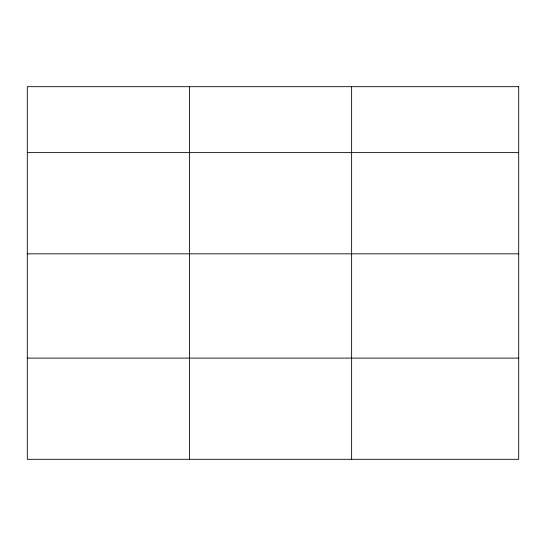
<?xml version="1.0" encoding="UTF-8"?>
<svg xmlns="http://www.w3.org/2000/svg" width="546" height="546" viewBox="0 0 546 546"><rect width="100%" height="100%" fill="white"/><g stroke="black" fill="none" stroke-linecap="round" stroke-linejoin="round"><path stroke-width="0.82" d="M27.3 152.621L518.7 152.621M27.3 253.829L518.7 253.829M27.3 358.108L518.7 358.108M351.624 86.684L351.624 459.316M189.462 86.684L189.462 459.316M518.7 86.684L27.3 86.684L27.3 459.316L518.7 459.316L518.7 86.684"/></g></svg>
